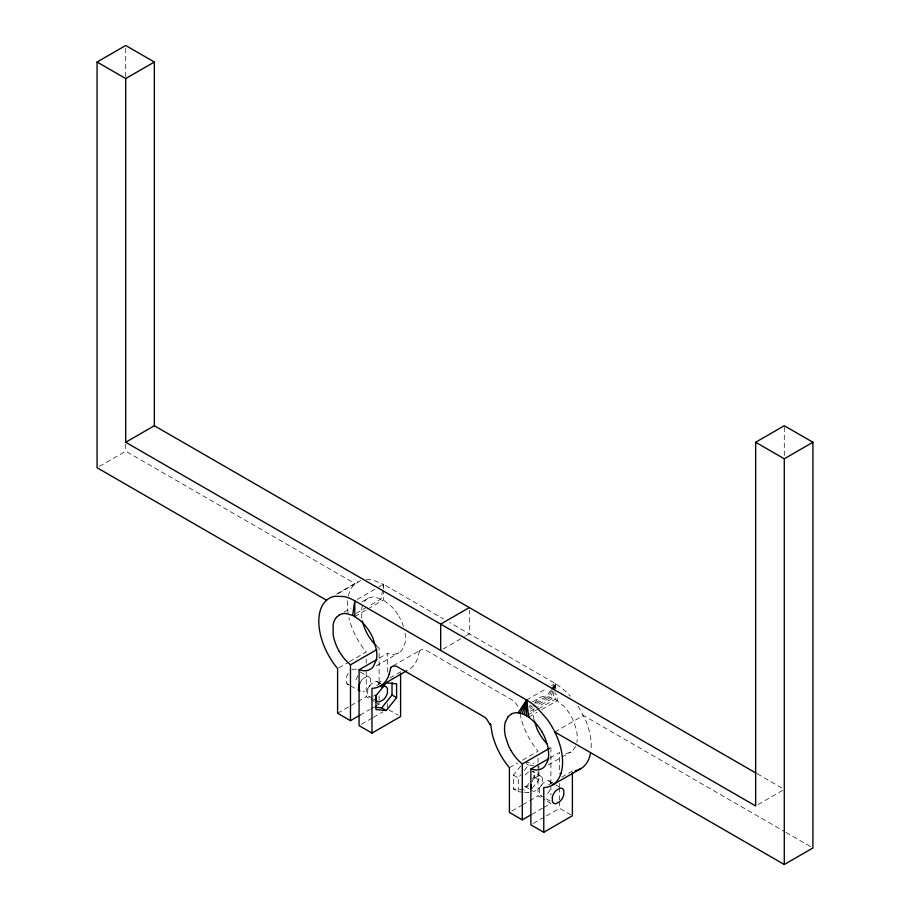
<?xml version="1.0" encoding="UTF-8"?>
<svg xmlns="http://www.w3.org/2000/svg" width="910" height="910" viewBox="0 0 910 910"><rect width="100%" height="100%" fill="white"/><g stroke="black" fill="none" stroke-linecap="round" stroke-linejoin="round"><path stroke-width="0.68" stroke-dasharray="4.55 3.41" d="M405.041 633.11A31.543 18.211 60 0 1 405.041 643.108L401.754 650.457A31.315 18.075 60 0 1 397.408 653.516A31.133 17.973 60 0 1 391.857 654.176L387.717 653.255L387.717 673.252M419.078 651.469L421.216 649.706L423.389 649.456A12.012 6.939 60 0 1 425.846 650.161L512.796 700.359A12.012 6.939 60 0 1 515.253 702.486L518.62 707.32M366.446 579.386L372.963 580.045L383.417 584.3L381.256 598.871L368.129 606.447M554.042 691.429L553.053 698.061L536.354 707.707M554.236 690.11L555.214 683.49L449.688 622.554M552.87 690.963L550.914 697.185L534.216 706.831M553.257 689.712L555.214 683.49L562.243 688.335L570.445 696.207M551.722 690.633L548.821 696.594L533.305 705.546M552.313 689.439L555.214 683.49L551.642 685.548M534.841 703.237L536.877 699.983A31.315 18.075 60 0 1 539.63 697.686A31.133 17.973 60 0 1 546.774 696.264L555.214 699.187L563.654 706.012A31.133 17.973 60 0 1 569.205 713.076A31.315 18.075 60 0 1 573.55 721.164L576.326 729.558A31.907 18.416 60 0 1 576.849 742.389M575.598 746.393L573.55 749.647A31.315 18.075 60 0 1 569.205 752.707A31.133 17.973 60 0 1 563.665 753.366M550.618 690.451L546.774 696.264L532.464 704.522M551.38 689.291L555.214 683.49L555.885 688.734M378.264 684.547L381.7 680.259M523.421 792.212L518.268 791.734L513.399 788.924L513.399 775.115L522.863 763.331M518.268 791.734L518.268 777.925L520.838 774.706M524.285 770.417L528.585 765.06L533.738 765.538M528.881 783.453L523.716 789.88L513.399 788.924M532.316 779.165L534.034 777.015L534.034 771.487M532.02 788.401L538.902 779.824L538.902 771.532M362.931 678.78L366.65 676.63A8.508 4.914 -60 0 1 370.518 678.86L370.518 683.148A8.508 4.914 -60 0 1 366.65 689.848L362.931 691.987M373.396 696.23L375.25 694.808M528.585 771.93L526.719 773.341A8.508 4.914 -60 0 0 523.716 777.595M360.587 580.489L353.489 585.38A50.687 29.268 60 0 0 348.974 593.741A50.619 29.222 60 0 0 348.371 596.005M99.463 466.364L125.716 451.212L355.218 583.708L338.315 593.468M336.495 594.105L357.971 581.706M357.164 599.451L377.445 587.735M378.64 587.052L383.417 584.3L443.545 619.016M343.957 612.271L351.123 608.142M361.861 601.942L367.822 598.496A31.133 17.973 60 0 1 374.977 597.074L383.417 599.997L391.857 606.822A31.133 17.973 60 0 1 399.08 616.548M356.197 613.329L366.935 607.129M354.786 616.525L366.707 609.643M367.902 608.949L383.417 599.997L383.417 590.84M338.793 667.849L348.337 662.343M349.531 661.65L366.229 652.004L363.42 648.443M379.368 658.078L387.717 653.255M376.342 665.847L399.012 652.754M393.143 665.836L420.591 650.002M376.729 685.617L381.506 682.864M389.855 678.041L400.593 671.842M443.068 649.046L464.544 636.647M465.738 635.954L469.321 633.895L469.321 610.348M337.599 713.247L349.531 706.353M350.725 705.671L356.686 702.224M357.88 701.53L366.229 696.707L369.744 698.743M360.019 715.169L369.562 709.652M370.757 708.97L374.34 706.899M375.534 706.217L379.117 704.147L379.117 694.489M361.463 724.269L372.201 718.07M373.396 717.376L382.939 711.87M526.583 700.017L546.865 688.313M532.464 701.815L539.63 697.686M528.881 706.592L531.269 705.216M529.722 707.605L532.111 706.228M530.632 708.901L533.021 707.525M530.393 711.142L535.16 708.389M527.777 715.033L537.321 709.516M538.515 708.833L555.214 699.187L555.214 692.646M528.744 717.091L537.093 712.268M541.871 709.504L557.375 700.552L556.545 693.989M554.782 731.993L583.424 715.465L784.693 831.672M509.407 767.733L517.756 762.91M522.533 760.157L538.038 751.194L535.228 747.633A50.698 29.268 60 0 1 520.77 716.921L520.133 713.611M549.981 757.95L559.525 752.445L559.525 773.818M548.139 765.026L570.809 751.944M548.537 784.807L553.314 782.054M561.663 777.231L572.401 771.032M511.795 811.06L521.339 805.543M522.533 804.861L528.494 801.414M529.688 800.72L538.038 795.897L545.067 799.958M531.827 814.359L542.565 808.16M543.759 807.466L550.914 803.337L546.239 800.629M533.271 823.459L545.204 816.577M546.398 815.883L559.525 808.308L572.401 815.735M758.041 804.577L783.101 790.119M351.92 669.931L353.774 669.191A8.508 4.914 -60 0 1 356.788 669.987M528.585 785.819L526.719 786.547A8.508 4.914 -60 0 1 525.047 786.536M419.51 650.889L417.861 657.509A50.698 29.268 60 0 1 407.145 670.397M525.013 762.375L534.034 763.206M524.706 792.326L528.585 792.69L524.933 790.585M757.222 773.796L783.055 788.72M785.921 832.377L810.469 846.55M526.151 763.661L528.585 765.06M360.292 672.012L369.665 677.415M376.933 681.613L380.642 683.751M541.461 776.605L532.111 771.214A8.508 4.914 -60 0 1 534.307 773.42L534.307 777.709A8.508 4.914 -60 0 1 532.111 782.452M548.741 780.803L554.747 784.284M555.76 784.864L560.446 787.559M534.034 777.015L538.902 779.824M513.399 775.115L518.268 777.925M347.051 683.774L349.394 685.116M350.555 685.799L357.744 689.951M368.527 696.173L372.088 698.232M373.271 698.914L376.831 700.962M524.854 786.422L531.724 790.392A8.508 4.914 -60 0 0 534.739 791.177L538.458 789.038A8.508 4.914 -60 0 0 542.326 782.338L542.326 778.05A8.508 4.914 -60 0 0 538.458 775.82L534.739 777.97A8.508 4.914 -60 0 0 531.736 782.225M540.335 795.363L545.181 798.161M546.182 798.741L553.212 802.802M370.916 699.415L374.431 701.439M375.602 702.122L379.117 704.147M388.888 709.789L398.25 715.203M377.013 646.464L379.117 648.284L379.117 683.456M578.055 706.046L585.141 719.128A50.687 29.268 60 0 1 589.657 732.698A50.619 29.222 60 0 1 591.204 745.597A50.619 29.222 60 0 1 591.034 749.544M403.483 626.649L401.754 621.974A31.315 18.075 60 0 0 399.012 616.502M361.782 618.14L361.782 608.142A31.668 18.291 60 0 1 362.305 606.003M784.284 427.143L784.284 456.979M559.525 783.476L559.525 786.229M559.525 787.616L559.525 800.027M559.525 801.403L559.525 808.308M555.214 683.49L555.214 691.338M550.914 747.474L550.914 784.022M550.914 785.41L550.914 795.056M538.902 766.004L538.902 770.156M538.038 758.178L538.038 762.375M538.038 763.774L538.038 795.897M387.717 703.601L387.717 709.117M383.417 584.3L383.417 589.532M366.229 658.988L366.229 663.185M366.229 671.569L366.229 696.707M125.716 48.332L125.716 76.713M125.716 444.114L125.716 451.212M359.928 683.035A8.508 4.914 -60 0 1 362.931 678.78M357.641 675.72A8.508 4.914 -60 0 1 353.774 682.409M348.382 684.536A8.508 4.914 -60 0 1 346.198 682.329L346.187 678.03A8.508 4.914 -60 0 1 348.382 673.298M550.925 783.021A8.508 4.914 -60 0 0 547.058 780.791L543.338 782.941A8.508 4.914 -60 0 0 539.482 789.63L539.482 793.918A8.508 4.914 -60 0 0 541.666 796.136M550.072 789.743A8.508 4.914 -60 0 1 547.058 793.998M534.113 720.072A31.907 18.416 60 0 1 533.271 709.538M347.597 600.896A50.619 29.222 60 0 0 347.427 604.843A50.619 29.222 60 0 0 348.12 613.306M367.822 598.496A31.315 18.075 60 0 0 365.081 600.793L363.966 602.306A31.668 18.291 60 0 0 363.045 604.047M363.42 648.443A50.698 29.268 60 0 1 348.974 617.731M379.117 683.831A8.508 4.914 -60 0 0 375.25 681.601L371.542 683.74A8.508 4.914 -60 0 0 367.674 690.44L367.674 694.728A8.508 4.914 -60 0 0 369.858 696.935"/><path stroke-width="1.36" d="M375.978 695.229L375.978 699.517A8.508 4.914 -60 0 0 379.845 701.758L383.554 699.608A8.508 4.914 -60 0 0 387.421 692.908L387.421 688.62A8.508 4.914 -60 0 0 383.554 686.39L381.7 687.13M530.871 784.659L530.871 788.947M400.593 673.241L400.593 716.545L371.962 733.085L359.086 725.645L359.086 669.783L363.226 670.715A31.133 17.973 60 0 0 368.777 670.044A31.315 18.075 60 0 0 373.123 666.985L376.41 659.648A31.543 18.211 60 0 0 376.41 649.649L373.123 638.502A31.315 18.075 60 0 0 368.766 630.425A31.133 17.973 60 0 0 363.226 623.35L359.086 619.505L352.625 615.399L354.786 600.827A51.153 29.541 60 0 0 344.333 596.573L334.789 596.255A50.573 29.2 60 0 0 326.963 599.872L324.859 601.919A50.687 29.268 60 0 0 320.343 610.269A50.619 29.222 60 0 0 320.343 634.27A50.698 29.268 60 0 0 334.789 664.982L337.599 668.543L337.599 713.247L350.475 720.674L360.019 715.169M542.246 732.266A31.133 17.973 60 0 0 535.091 722.574L528.744 717.091L524.422 714.589L526.583 700.017L354.786 600.827L354.786 616.525M389.218 674.037L390.879 667.417M524.422 714.589L522.283 713.724L526.583 700.017A51.153 29.541 60 0 1 537.036 707.832L546.58 718.525A50.573 29.2 60 0 1 554.406 731.185L556.51 735.667A50.687 29.268 60 0 1 561.026 749.237A50.619 29.222 60 0 1 561.026 773.295M505.482 721.721L508.246 716.523M510.988 714.225A31.133 17.973 60 0 1 518.143 712.792L520.179 713.121L526.583 700.017L528.744 717.091M518.143 712.792L526.583 700.017L526.583 715.715M336.45 617.333L335.335 618.845A31.668 18.291 60 0 0 333.151 624.669L333.151 634.668A31.668 18.28 60 0 0 335.335 643.017L336.45 645.816A31.315 18.075 60 0 0 339.191 651.276M375.25 707.297L381.7 707.889L392.017 695.024L392.017 682.591M386.272 710.528L396.589 697.663L396.589 683.854L386.272 682.898L375.955 695.763L375.955 709.572L386.272 710.528L381.7 707.889M390.47 667.815L392.574 666.234L394.747 665.984A12.012 6.939 60 0 1 397.204 666.689L484.154 716.887A12.012 6.939 60 0 1 486.611 719.025L490.922 726.021L492.139 733.46A50.698 29.268 60 0 0 506.586 764.172L509.407 767.733L509.407 812.437L522.283 819.864L530.632 815.053M326.576 600.247L97.074 467.74L97.074 62.028L125.716 45.5L154.347 62.028L154.347 425.732L755.994 773.09M97.074 62.028L125.716 78.567L154.347 62.028M125.716 78.567L125.716 442.26L154.347 425.732M350.475 720.674L350.475 664.812L376.729 649.66M359.086 669.783L376.979 659.454M469.321 607.584L440.679 624.112L440.679 650.422M125.716 442.26L755.653 805.953L755.653 442.26L784.284 425.732L812.926 442.26L812.926 847.972L784.284 864.5L554.782 731.993M380.232 686.072L406.474 670.92M755.653 442.26L784.284 458.788L812.926 442.26M522.283 819.864L522.283 764.002L549.72 748.168M572.401 772.431L572.401 815.735L543.77 832.275L530.883 824.835L530.883 768.973L548.787 758.644M552.029 785.262L580.671 768.734M520.179 713.121L522.283 713.724M530.883 768.973L535.023 769.905A31.133 17.973 60 0 0 542.178 768.472A31.315 18.075 60 0 0 544.919 766.174L547.695 760.976A31.907 18.416 60 0 0 548.639 754.083A31.907 18.416 60 0 0 547.695 746.098L544.919 737.691A31.315 18.075 60 0 0 542.178 732.22M352.625 615.399L346.346 613.602A31.133 17.973 60 0 0 339.191 615.035M392.017 695.024L396.589 697.663M522.283 764.002L518.143 760.157A31.133 17.973 60 0 1 510.92 750.432M350.475 664.812L346.346 660.967A31.133 17.973 60 0 1 339.191 651.276M376.33 645.782L374.977 644.428A31.133 17.973 60 0 1 369.426 637.364A31.315 18.075 60 0 1 365.081 629.276L363.966 626.478A31.668 18.28 60 0 1 362.305 620.882M534.352 721.004L536.877 728.466A31.315 18.075 60 0 0 539.63 733.938A31.133 17.973 60 0 0 546.774 743.618M784.284 458.788L784.284 864.5M543.77 832.275L543.77 787.571L546.58 787.252A50.698 29.268 60 0 0 561.026 773.227M371.962 733.085L371.962 688.381L374.772 688.062A50.698 29.268 60 0 0 389.23 674.037M359.928 691.202A8.508 4.914 -60 0 1 359.075 689.757L359.063 685.469A8.508 4.914 -60 0 1 359.928 683.035M336.45 617.537A31.315 18.075 60 0 1 339.191 615.228M575.211 770.724A50.698 29.268 60 0 0 589.657 756.688A50.619 29.222 60 0 0 590.51 753.253M505.482 721.63A31.907 18.416 60 0 0 505.482 736.599L508.246 745.006A31.315 18.075 60 0 0 510.988 750.466M508.246 716.727A31.315 18.075 60 0 1 510.988 714.418M552.359 797.058L552.359 801.357A8.508 4.914 -60 0 0 556.215 803.587L559.934 801.437A8.508 4.914 -60 0 0 563.802 794.748L563.802 790.449A8.508 4.914 -60 0 0 559.934 788.219L556.226 790.369A8.508 4.914 -60 0 0 552.359 797.058M490.763 724.622L489.989 723.848L490.763 724.622"/></g></svg>
